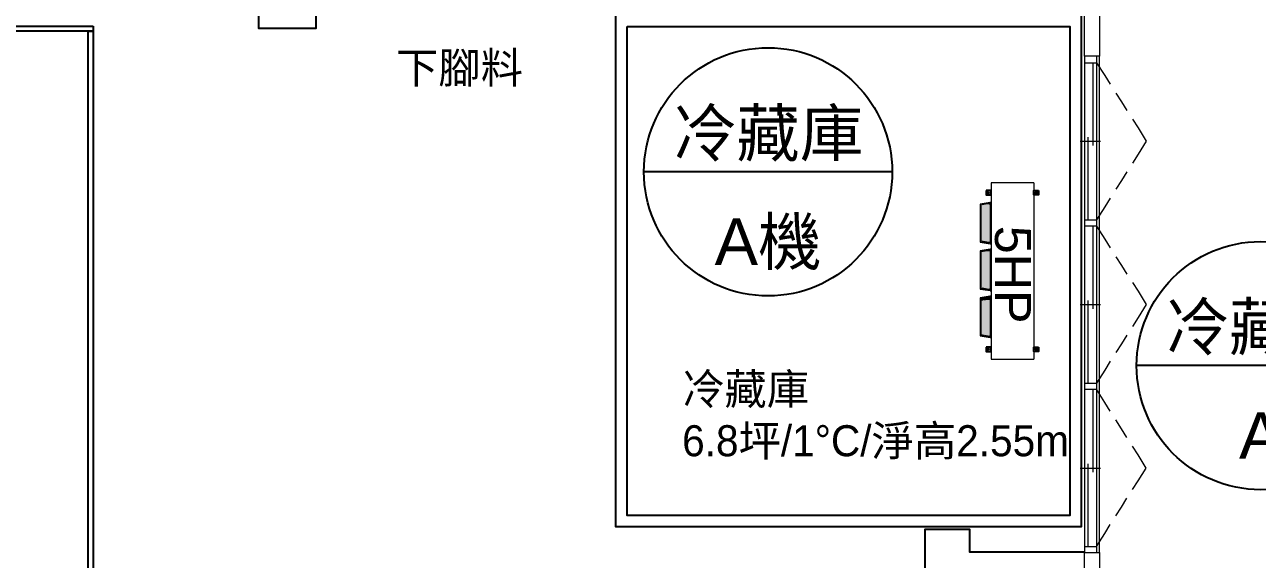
# Model space of a CAD drawing. Header units: millimetres. Extents: x 0 to 31017, y 0 to 21335.
# Drawn here: x 28636 to 29827, y 5166 to 5683 of the extents above; entities that cross this region are included whole.
import ezdxf
from ezdxf import colors
from ezdxf.entities.mleader import LeaderData, LeaderLine
from ezdxf.enums import TextEntityAlignment as Align
from ezdxf.math import Vec2, Vec3

# ---------------------------------------------------------------- set-up
doc = ezdxf.new("R2010")
doc.units = ezdxf.units.MM
doc.linetypes.add('DASHED', pattern=[0.75, 0.5, -0.25])
doc.layers.add('1', color=7, linetype='Continuous', lineweight=9)
doc.layers.add('HIDDEN', color=2, linetype='DASHED')
doc.layers.add('PDF_幾何圖形', color=7, linetype='Continuous')
doc.styles.get("Standard").update_dxf_attribs({"font": 'arial.ttf'})
doc.styles.add('新細明體', font='')
doc.styles.get('新細明體').set_extended_font_data('PMingLiU')

# ---------------------------------------------------------------- blocks, each defined once
blk = doc.blocks.new('3F庫板圖灰底')
at = {"color": 8}
for points in [[(103106.3, -8956.2), (103161.3, -8956.2), (103161.3, -9021.7), (103106.3, -9021.7)], [(103451.5, -9008.7), (103901.5, -9008.7), (103901.5, -9503.7), (103451.5, -9503.7)], [(102946.2, -9019.4), (102946.2, -9024.4), (101825.8, -9024.4), (101825.8, -9019.4)], [(103462.5, -9019.7), (103890.5, -9019.7), (103890.5, -9492.7), (103462.5, -9492.7)], [(102941.2, -9024.4), (102946.2, -9024.4), (102946.2, -10564.9), (102941.2, -10564.9)]]:
    blk.add_lwpolyline(points, close=True, dxfattribs=at)
blk = doc.blocks.new('3F建築底圖')
at = {"color": 1}
blk.add_lwpolyline([(2871.8, -1731.4), (2871.8, -1652.4), (2914.8, -1652.3), (2914.8, -1674.3), (3025.8, -1674.3)], dxfattribs=at)
at = {"layer": 'PDF_幾何圖形', "lineweight": 20}
for points in [[(3040.6, -1195.1), (3025.8, -1195.1), (3025.8, -985.6), (3040.6, -985.6)], [(3040.6, -1675.1), (3040.6, -2115.3), (3025.8, -2115.3), (3025.8, -1675.1)]]:
    blk.add_lwpolyline(points, close=True, dxfattribs=at)
at = {"layer": 'PDF_幾何圖形', "lineweight": 5}
for points in [[(3025.8, -1195.1), (3025.8, -1675.1)], [(3025.8, -1201.5), (3037.7, -1201.5)], [(3033.9, -1201.5), (3033.9, -1281.5)], [(3037.7, -1195.1), (3037.7, -1675.1)], [(3040.6, -1675.1), (3040.6, -1195.1)], [(3029.6, -1353.4), (3029.6, -1273.4)], [(3021.6, -1277.2), (3041.5, -1277.2)], [(3025.8, -1353.4), (3037.7, -1353.4)], [(3037.7, -1359.3), (3025.8, -1359.3)], [(3033.9, -1359.3), (3033.9, -1439.3)], [(3021.6, -1435.1), (3041.5, -1435.1)], [(3029.6, -1511.3), (3029.6, -1431.3)], [(3025.8, -1511.3), (3037.7, -1511.3)], [(3025.8, -1517.2), (3037.7, -1517.2)], [(3033.9, -1517.2), (3033.9, -1597.2)], [(3021.6, -1593.4), (3041.5, -1593.4)], [(3029.6, -1669.2), (3029.6, -1589.2)], [(3025.8, -1669.2), (3037.7, -1669.2)]]:
    blk.add_lwpolyline(points, dxfattribs=at)
at = {"layer": 'PDF_幾何圖形', "lineweight": 0}
for points in [[(3037.7, -1201.5), (3045.7, -1213.8), (3050.8, -1222.2)], [(3056.3, -1230.7), (3061.8, -1239.1), (3066.9, -1247.6)], [(3072.4, -1256.1), (3077.9, -1264.5), (3085.5, -1277.2), (3077.9, -1289.9), (3072.4, -1298.4)], [(3066.9, -1306.9), (3061.8, -1315.3), (3056.3, -1323.8)], [(3050.8, -1332.3), (3045.7, -1340.7), (3037.7, -1353.4)], [(3037.7, -1359.3), (3045.7, -1372), (3050.8, -1380.5)], [(3056.3, -1389), (3061.8, -1397.4), (3066.9, -1405.9)], [(3072.4, -1413.9), (3077.9, -1422.4), (3085.5, -1435.1), (3077.9, -1447.8), (3072.4, -1456.3)], [(3066.9, -1464.7), (3061.8, -1473.2), (3056.3, -1481.7)], [(3050.8, -1490.1), (3045.7, -1498.6), (3037.7, -1511.3)], [(3050.8, -1538.4), (3045.7, -1529.9), (3037.7, -1517.2)], [(3066.9, -1563.8), (3061.8, -1555.3), (3056.3, -1546.8)], [(3072.4, -1614.1), (3077.9, -1605.7), (3085.5, -1593.4), (3077.9, -1580.7), (3072.4, -1572.2)], [(3056.3, -1639.5), (3061.8, -1631.1), (3066.9, -1622.6)], [(3037.7, -1669.2), (3045.7, -1656.5), (3050.8, -1648)]]:
    blk.add_lwpolyline(points, dxfattribs=at)
at = {"linetype": 'ByBlock', "ltscale": 5, "char_height": 30, "attachment_point": 1, "style": '新細明體'}
for s, width, heights, insert in [('下腳料', 143.774, [0], (2360.3, -1191.2)), ('冷藏庫\\P6.8坪/1°C/淨高2.55m', 663.165, [311.6], (2636.9, -1501.9))]:
    blk.add_mtext_dynamic_manual_height_columns(s, width=width, gutter_width=300, heights=heights, dxfattribs=dict(at, insert=insert))
blk = doc.blocks.new('3F機組圖灰底')
h = blk.add_hatch(color=8)
h.dxf.hatch_style = 1
h.paths.add_polyline_path([(109148.2, -43499.9), (109157.2, -43501.5), (109157.2, -43500.1), (109157.2, -43462.6), (109148.2, -43464.2)])
h = blk.add_hatch(color=8)
h.dxf.hatch_style = 1
h.paths.add_polyline_path([(109148.2, -43545.2), (109157.2, -43546.9), (109157.2, -43545.4), (109157.2, -43507.9), (109148.2, -43509.5)])
h = blk.add_hatch(color=8)
h.dxf.hatch_style = 1
h.paths.add_polyline_path([(109148.2, -43590.6), (109157.2, -43592.2), (109157.2, -43590.8), (109157.2, -43553.2), (109148.2, -43554.8)])
at = {"layer": '1'}
h = blk.add_hatch(color=8, dxfattribs=at)
h.dxf.hatch_style = 1
h.paths.add_polyline_path([(109157.2, -43462.6), (109157.2, -43464), (109148.5, -43464.1)])
h = blk.add_hatch(color=8, dxfattribs=at)
h.dxf.hatch_style = 1
h.paths.add_polyline_path([(109157.2, -43462.6), (109157.2, -43464), (109148.5, -43464.1)])
h = blk.add_hatch(color=8, dxfattribs=at)
h.dxf.hatch_style = 1
h.paths.add_polyline_path([(109157.2, -43501.5), (109157.2, -43500.1), (109148.5, -43500)])
h = blk.add_hatch(color=8, dxfattribs=at)
h.dxf.hatch_style = 1
h.paths.add_polyline_path([(109157.2, -43507.9), (109157.2, -43509.3), (109148.5, -43509.5)])
h = blk.add_hatch(color=8, dxfattribs=at)
h.dxf.hatch_style = 1
h.paths.add_polyline_path([(109157.2, -43507.9), (109157.2, -43509.3), (109148.5, -43509.5)])
h = blk.add_hatch(color=8, dxfattribs=at)
h.dxf.hatch_style = 1
h.paths.add_polyline_path([(109157.2, -43546.9), (109157.2, -43545.4), (109148.5, -43545.3)])
h = blk.add_hatch(color=8, dxfattribs=at)
h.dxf.hatch_style = 1
h.paths.add_polyline_path([(109157.2, -43553.2), (109157.2, -43554.6), (109148.5, -43554.8)])
h = blk.add_hatch(color=8, dxfattribs=at)
h.dxf.hatch_style = 1
h.paths.add_polyline_path([(109157.2, -43553.2), (109157.2, -43554.6), (109148.5, -43554.8)])
h = blk.add_hatch(color=8, dxfattribs=at)
h.dxf.hatch_style = 1
h.paths.add_polyline_path([(109157.2, -43555), (109157.2, -43556.4), (109148.5, -43556.6)])
h = blk.add_hatch(color=8, dxfattribs=at)
h.dxf.hatch_style = 1
h.paths.add_polyline_path([(109157.2, -43555), (109157.2, -43556.4), (109148.5, -43556.6)])
h = blk.add_hatch(color=8, dxfattribs=at)
h.dxf.hatch_style = 1
h.paths.add_polyline_path([(109157.2, -43555), (109157.2, -43556.4), (109148.5, -43556.6)])
h = blk.add_hatch(color=8, dxfattribs=at)
h.dxf.hatch_style = 1
h.paths.add_polyline_path([(109157.2, -43555), (109157.2, -43556.4), (109148.5, -43556.6)])
h = blk.add_hatch(color=8, dxfattribs=at)
h.dxf.hatch_style = 1
h.paths.add_polyline_path([(109157.2, -43592.2), (109157.2, -43590.8), (109148.5, -43590.6)])
at = {"color": 8}
for p, q in [((109147.7, -43473.9), (109147.7, -43473.9)), ((109147.7, -43490.1), (109147.7, -43490.1)), ((109147.7, -43519.3), (109147.7, -43519.3)), ((109147.7, -43535.5), (109147.7, -43535.5)), ((109147.7, -43564.6), (109147.7, -43564.6)), ((109147.7, -43580.8), (109147.7, -43580.8))]:
    blk.add_line(p, q, dxfattribs=at)
for points in [[(109153.5, -43450.4), (109153.5, -43454.6), (109158.2, -43454.6), (109158.2, -43450.4)], [(109204.2, -43450.4), (109204.2, -43454.6), (109199.4, -43454.6), (109199.4, -43450.4)], [(109153.5, -43602.1), (109153.5, -43606.3), (109158.2, -43606.3), (109158.2, -43602.1)], [(109204.2, -43602.1), (109204.2, -43606.3), (109199.4, -43606.3), (109199.4, -43602.1)]]:
    blk.add_lwpolyline(points, close=True, dxfattribs=at)
for centre in [(109155.7, -43452.5), (109201.9, -43452.5), (109155.7, -43604.2), (109201.9, -43604.2)]:
    blk.add_circle(centre, 0.701, dxfattribs=at)
at = {"layer": '1', "color": 8}
for p, q in [((109199.4, -43443), (109158.2, -43443)), ((109158.2, -43443), (109158.2, -43613.7)), ((109199.4, -43443), (109199.4, -43613.7)), ((109158.2, -43452.5), (109158.2, -43556.9)), ((109157.2, -43462), (109147.7, -43463.6)), ((109147.7, -43463.6), (109147.7, -43500.5)), ((109148.2, -43464.2), (109148.2, -43499.9)), ((109147.7, -43500.5), (109157.2, -43502.1)), ((109157.2, -43507.3), (109147.7, -43508.9)), ((109147.7, -43508.9), (109147.7, -43545.8)), ((109148.2, -43509.5), (109148.2, -43545.2)), ((109158.2, -43527.4), (109158.2, -43572.7)), ((109147.7, -43545.8), (109157.2, -43547.4)), ((109157.2, -43552.7), (109147.7, -43554.3)), ((109147.7, -43554.3), (109147.7, -43591.1)), ((109157.2, -43554.5), (109147.7, -43556)), ((109157.2, -43554.5), (109147.7, -43556)), ((109148.2, -43554.8), (109148.2, -43590.6)), ((109147.7, -43591.1), (109157.2, -43592.7)), ((109158.2, -43613.7), (109199.4, -43613.7))]:
    blk.add_line(p, q, dxfattribs=at)
for points in [[(109158.2, -43462), (109157.2, -43462), (109157.2, -43502.1), (109158.2, -43502.1)], [(109158.2, -43507.3), (109157.2, -43507.3), (109157.2, -43547.4), (109158.2, -43547.4)], [(109158.2, -43552.7), (109157.2, -43552.7), (109157.2, -43592.7), (109158.2, -43592.7)]]:
    blk.add_lwpolyline(points, close=True, dxfattribs=at)
at = {"layer": 'HIDDEN', "color": 8}
for p, q in [((109157.2, -43462.6), (109148.2, -43464.2)), ((109157.2, -43501.5), (109148.2, -43499.9)), ((109157.2, -43507.9), (109148.2, -43509.5)), ((109157.2, -43546.9), (109148.2, -43545.2)), ((109157.2, -43553.2), (109148.2, -43554.8)), ((109157.2, -43555), (109148.2, -43556.6)), ((109157.2, -43555), (109148.2, -43556.6)), ((109157.2, -43592.2), (109148.2, -43590.6))]:
    blk.add_line(p, q, dxfattribs=at)
for points in [[(109157.7, -43464), (109157.2, -43464), (109157.2, -43462.3), (109157.7, -43462.3)], [(109157.7, -43500.1), (109157.2, -43500.1), (109157.2, -43501.8), (109157.7, -43501.8)], [(109157.7, -43509.3), (109157.2, -43509.3), (109157.2, -43507.6), (109157.7, -43507.6)], [(109157.7, -43545.4), (109157.2, -43545.4), (109157.2, -43547.1), (109157.7, -43547.1)], [(109157.7, -43554.6), (109157.2, -43554.6), (109157.2, -43552.9), (109157.7, -43552.9)], [(109157.7, -43556.4), (109157.2, -43556.4), (109157.2, -43554.7), (109157.7, -43554.7)], [(109157.7, -43556.4), (109157.2, -43556.4), (109157.2, -43554.7), (109157.7, -43554.7)], [(109157.7, -43590.8), (109157.2, -43590.8), (109157.2, -43592.5), (109157.7, -43592.5)]]:
    blk.add_lwpolyline(points, close=True, dxfattribs=at)
at = {"color": 8, "insert": (109196.8, -43484.6), "char_height": 34.82, "attachment_point": 1, "rotation": 270}
blk.add_mtext_dynamic_manual_height_columns('5HP', width=94.068, gutter_width=14.5, heights=[49.9], dxfattribs=at)
blk = doc.blocks.new('_DetailCallout')
at = {"color": 0, "linetype": 'ByBlock', "lineweight": -2, "transparency": 16777216}
blk.add_line((8, 0), (-8, 0), dxfattribs=at)
blk.add_circle((0, 0), 8, dxfattribs=at)
at = {"color": 0, "transparency": 16777216}
for tag, p in [('視圖號碼', (0, 1)), ('圖紙號碼', (0, -6))]:
    blk.add_attdef(tag, text='', height=3, dxfattribs=at).set_placement(p, align=Align.CENTER)

msp = doc.modelspace()

# ---------------------------------------------------------------- block references
msp.add_blockref('3F建築底圖', (26634.4, 6847.7))
at = {"color": 9}
msp.add_blockref('3F庫板圖灰底', (-74244.3, 14701.2), dxfattribs=at)
at = {"color": 30}
msp.add_blockref('3F機組圖灰底', (-79588.2, 48973.3), dxfattribs=at)

# ---------------------------------------------------------------- leaders
at = {"color": 54}
ml = msp.add_multileader_block('Standard', dxfattribs=at)
ml.set_content('_DetailCallout', color=54, scale=15)
ml.set_attribute('視圖號碼', '冷藏庫', width=0)
ml.set_attribute('圖紙號碼', 'A機', width=0)
ml.set_leader_properties()
ml.build(insert=Vec2(0, 0))
ml.multileader.update_dxf_attribs({"leader_type": 0})
ctx = ml.context
ctx.base_point, ctx.plane_origin = Vec3(29838.4, 5795.9), Vec3(29958.4, 5795.9)
notes = []
notes.append((ctx, [(0, (0, 0, 0), (0, 0), (1, 0), 1, [])]))
ctx.block.insert = Vec3(29958.4, 5795.9)
at = {"color": 230}
ml = msp.add_multileader_block('Standard', dxfattribs=at)
ml.set_content('_DetailCallout', color=230, scale=15)
ml.set_attribute('視圖號碼', '冷藏庫', width=0)
ml.set_attribute('圖紙號碼', 'A機', width=0)
ml.set_leader_properties()
ml.build(insert=Vec2(0, 0))
ml.multileader.update_dxf_attribs({"leader_type": 0})
ctx = ml.context
ctx.base_point, ctx.plane_origin = Vec3(29234.4, 5540.8), Vec3(29354.4, 5540.8)
notes.append((ctx, [(0, (0, 0, 0), (0, 0), (1, 0), 1, [])]))
ctx.block.insert = Vec3(29354.4, 5540.8)
at = {"color": 30}
ml = msp.add_multileader_block('Standard', dxfattribs=at)
ml.set_content('_DetailCallout', color=30, scale=15)
ml.set_attribute('視圖號碼', '冷藏庫', width=0)
ml.set_attribute('圖紙號碼', 'A', width=0)
ml.set_leader_properties()
ml.build(insert=Vec2(0, 0))
ml.multileader.update_dxf_attribs({"leader_type": 0})
ctx = ml.context
ctx.base_point, ctx.plane_origin = Vec3(29710.7, 5353.4), Vec3(29830.7, 5353.4)
notes.append((ctx, [(0, (0, 0, 0), (0, 0), (1, 0), 1, [])]))
ctx.block.insert = Vec3(29830.7, 5353.4)
for ctx, leaders in notes:
    for number, flags, end, landing, length, lines in leaders:
        leader = LeaderData()
        leader.index, (leader.has_last_leader_line, leader.has_dogleg_vector, leader.attachment_direction) = number, flags
        leader.last_leader_point, leader.dogleg_vector, leader.dogleg_length = Vec3(end), Vec3(landing), length
        for number, points, colour, breaks in lines:
            line = LeaderLine()
            line.index, line.vertices, line.color, line.breaks = number, Vec3.list(points), colors.encode_raw_color(colour), breaks
            leader.lines.append(line)
        ctx.leaders.append(leader)

doc.saveas('drawing.dxf')
